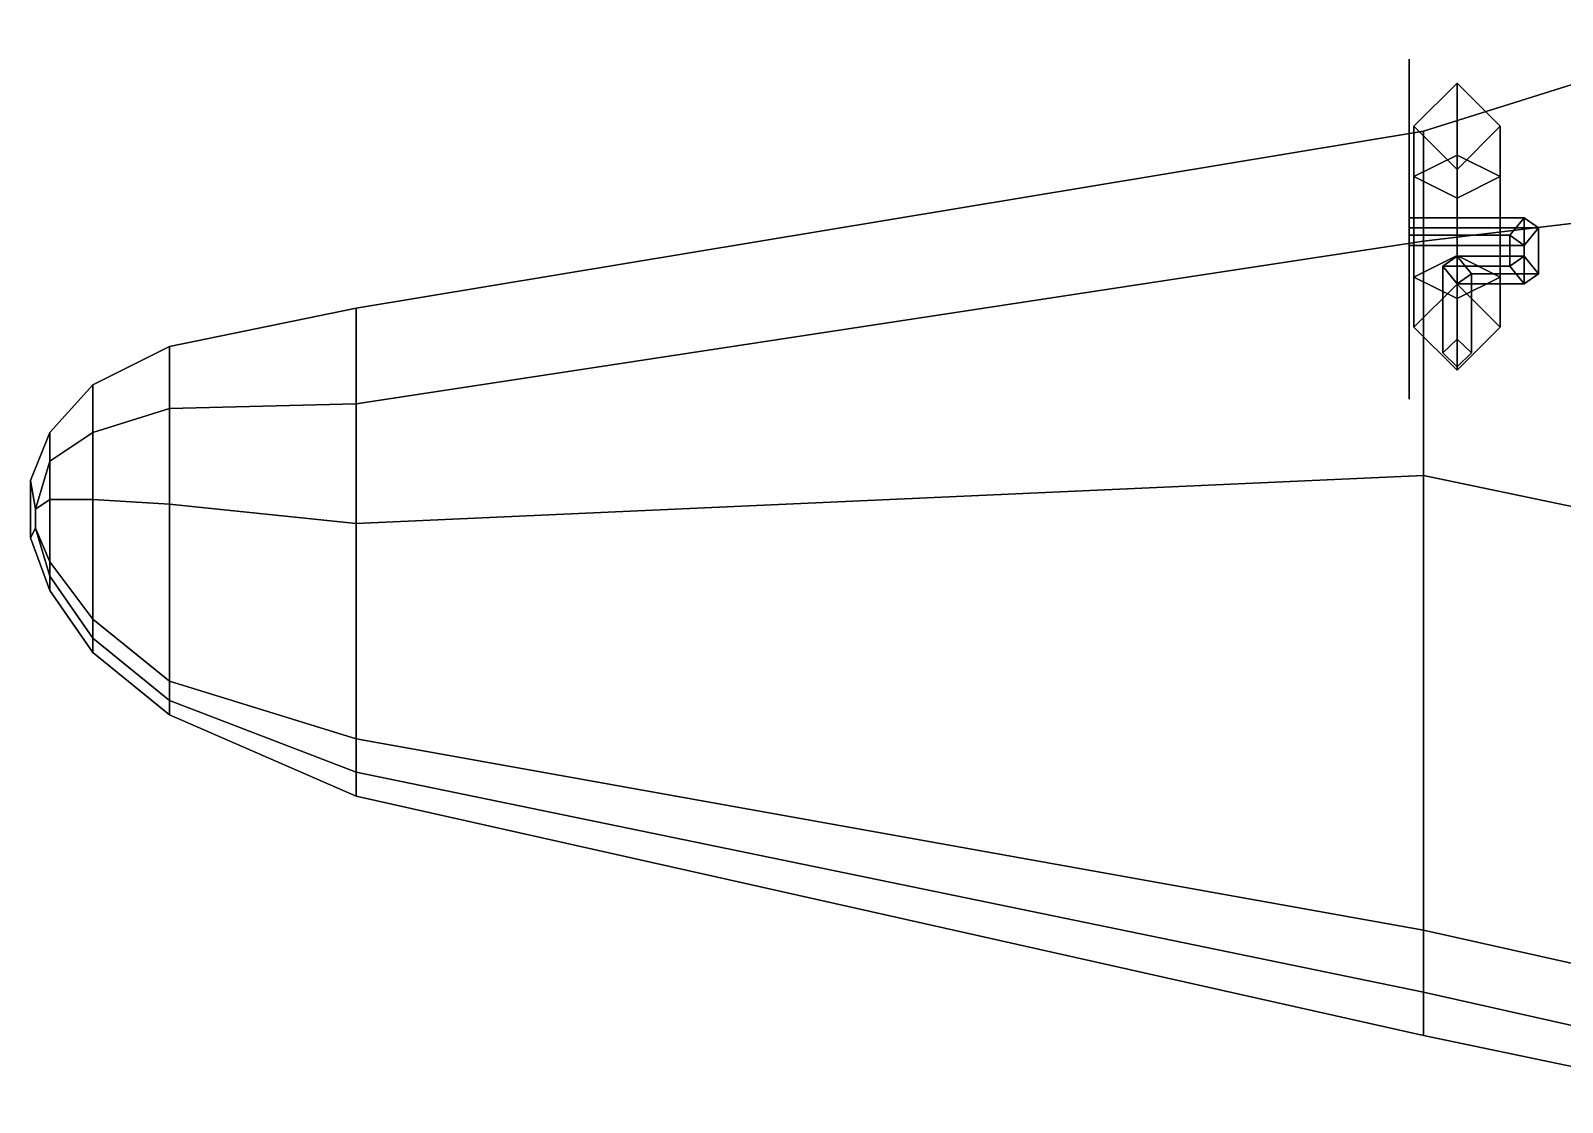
# Model space of a CAD drawing. Header units: millimetres. Extents: x -4.6 to 4.6, y -4.27 to 4.25.
# Drawn here: x -4.6 to -1.4, y 0.11 to 2.35 of the extents above; entities that cross this region are included whole.
import ezdxf

# ---------------------------------------------------------------- set-up
doc = ezdxf.new("R2010")
doc.units = ezdxf.units.MM
for name, color, linetype in [('shassis', 3, 'Continuous'), ('wheels', 2, 'Continuous'), ('wing2', 6, 'Continuous')]:
    doc.layers.add(name, color=color, linetype=linetype)

msp = doc.modelspace()

# ---------------------------------------------------------------- linework, layer by layer
at = {"layer": 'shassis'}
for points in [[(-1.72, 2.28, 0.39), (-1.72, 1.94, 0.18), (-1.72, 2.26, 0.18), (-1.72, 2.29, 0.32)], [(-1.72, 2.29, 0.32), (-1.72, 2.26, 0.18), (-1.72, 1.94, 0.18), (-1.72, 2.28, 0.39)], [(-1.72, 2.21, 0.5), (-1.72, 1.59, 0.27), (-1.72, 1.94, 0.18), (-1.72, 2.28, 0.39)], [(-1.72, 2.28, 0.39), (-1.72, 1.94, 0.18), (-1.72, 1.59, 0.27), (-1.72, 2.21, 0.5)], [(-1.72, 2.21, 0.5), (-1.72, 1.59, 0.27), (-1.72, 1.59, 0.62), (-1.72, 2.04, 0.62)], [(-1.72, 2.04, 0.62), (-1.72, 1.59, 0.62), (-1.72, 1.59, 0.27), (-1.72, 2.21, 0.5)], [(-1.72, 1.8, 1.29), (-1.72, 1.58, 1.29), (-1.72, 1.59, 0.62), (-1.72, 2.04, 0.62)], [(-1.72, 2.04, 0.62), (-1.72, 1.59, 0.62), (-1.72, 1.58, 1.29), (-1.72, 1.8, 1.29)], [(-1.72, 1.9378, 0.261), (-1.72, 1.959, 0.2978), (-1.48, 1.959, 0.2978), (-1.45, 1.9378, 0.261)], [(-1.72, 1.959, 0.2978), (-1.72, 1.9222, 0.319), (-1.51, 1.9222, 0.319), (-1.48, 1.959, 0.2978)], [(-1.48, 1.959, 0.2978), (-1.51, 1.9222, 0.319), (-1.51, 1.8575, 0.5605), (-1.48, 1.8787, 0.5972)], [(-1.45, 1.9378, 0.261), (-1.48, 1.959, 0.2978), (-1.48, 1.8787, 0.5972), (-1.45, 1.842, 0.6184)], [(-1.72, 1.901, 0.2822), (-1.72, 1.9378, 0.261), (-1.45, 1.9378, 0.261), (-1.48, 1.901, 0.2822)], [(-1.72, 1.9222, 0.319), (-1.72, 1.901, 0.2822), (-1.48, 1.901, 0.2822), (-1.51, 1.9222, 0.319)], [(-1.51, 1.9222, 0.319), (-1.48, 1.901, 0.2822), (-1.48, 1.8208, 0.5817), (-1.51, 1.8575, 0.5605)], [(-1.48, 1.901, 0.2822), (-1.45, 1.9378, 0.261), (-1.45, 1.842, 0.6184), (-1.48, 1.8208, 0.5817)], [(-1.65, 1.8575, 0.5605), (-1.62, 1.8787, 0.5972), (-1.48, 1.8787, 0.5972), (-1.51, 1.8575, 0.5605)], [(-1.62, 1.8787, 0.5972), (-1.65, 1.8575, 0.5605), (-1.65, 1.6764, 1.2366), (-1.62, 1.7053, 1.2444)], [(-1.62, 1.8208, 0.5817), (-1.65, 1.8575, 0.5605), (-1.51, 1.8575, 0.5605), (-1.48, 1.8208, 0.5817)], [(-1.65, 1.8575, 0.5605), (-1.62, 1.8208, 0.5817), (-1.62, 1.6474, 1.2288), (-1.65, 1.6764, 1.2366)], [(-1.62, 1.8787, 0.5972), (-1.59, 1.842, 0.6184), (-1.45, 1.842, 0.6184), (-1.48, 1.8787, 0.5972)], [(-1.59, 1.842, 0.6184), (-1.62, 1.8787, 0.5972), (-1.62, 1.7053, 1.2444), (-1.59, 1.6764, 1.2366)], [(-1.59, 1.842, 0.6184), (-1.62, 1.8208, 0.5817), (-1.48, 1.8208, 0.5817), (-1.45, 1.842, 0.6184)], [(-1.62, 1.8208, 0.5817), (-1.59, 1.842, 0.6184), (-1.59, 1.6764, 1.2366), (-1.62, 1.6474, 1.2288)]]:
    msp.add_3dface(points, dxfattribs=at)
at = {"layer": 'wheels'}
for points in [[(-1.62, 2.24, 0.29), (-1.71, 2.15, 0.29), (-1.71, 2.045, 0.4719), (-1.62, 2.09, 0.5498)], [(-1.62, 2.09, 0.0302), (-1.71, 2.045, 0.1081), (-1.71, 2.15, 0.29), (-1.62, 2.24, 0.29)], [(-1.53, 2.15, 0.29), (-1.62, 2.24, 0.29), (-1.62, 2.09, 0.5498), (-1.53, 2.045, 0.4719)], [(-1.53, 2.045, 0.1081), (-1.62, 2.09, 0.0302), (-1.62, 2.24, 0.29), (-1.53, 2.15, 0.29)], [(-1.71, 2.15, 0.29), (-1.62, 2.06, 0.29), (-1.62, 2, 0.3939), (-1.71, 2.045, 0.4719)], [(-1.71, 2.045, 0.1081), (-1.62, 2, 0.1861), (-1.62, 2.06, 0.29), (-1.71, 2.15, 0.29)], [(-1.62, 2.06, 0.29), (-1.53, 2.15, 0.29), (-1.53, 2.045, 0.4719), (-1.62, 2, 0.3939)], [(-1.62, 2, 0.1861), (-1.53, 2.045, 0.1081), (-1.53, 2.15, 0.29), (-1.62, 2.06, 0.29)], [(-1.62, 1.79, 0.0302), (-1.71, 1.835, 0.1081), (-1.71, 2.045, 0.1081), (-1.62, 2.09, 0.0302)], [(-1.62, 2.09, 0.5498), (-1.71, 2.045, 0.4719), (-1.71, 1.835, 0.4719), (-1.62, 1.79, 0.5498)], [(-1.53, 1.835, 0.1081), (-1.62, 1.79, 0.0302), (-1.62, 2.09, 0.0302), (-1.53, 2.045, 0.1081)], [(-1.53, 2.045, 0.4719), (-1.62, 2.09, 0.5498), (-1.62, 1.79, 0.5498), (-1.53, 1.835, 0.4719)], [(-1.62, 2.06, 0.29), (-1.62, 2, 0.3939), (-1.62, 1.88, 0.3939), (-1.62, 1.82, 0.29)], [(-1.62, 1.82, 0.29), (-1.62, 1.88, 0.3939), (-1.62, 2, 0.3939), (-1.62, 2.06, 0.29)], [(-1.62, 1.88, 0.1861), (-1.62, 1.82, 0.29), (-1.62, 2.06, 0.29), (-1.62, 2, 0.1861)], [(-1.62, 2, 0.1861), (-1.62, 2.06, 0.29), (-1.62, 1.82, 0.29), (-1.62, 1.88, 0.1861)], [(-1.71, 1.835, 0.1081), (-1.62, 1.88, 0.1861), (-1.62, 2, 0.1861), (-1.71, 2.045, 0.1081)], [(-1.71, 2.045, 0.4719), (-1.62, 2, 0.3939), (-1.62, 1.88, 0.3939), (-1.71, 1.835, 0.4719)], [(-1.62, 1.88, 0.1861), (-1.53, 1.835, 0.1081), (-1.53, 2.045, 0.1081), (-1.62, 2, 0.1861)], [(-1.62, 2, 0.3939), (-1.53, 2.045, 0.4719), (-1.53, 1.835, 0.4719), (-1.62, 1.88, 0.3939)], [(-1.71, 1.835, 0.4719), (-1.62, 1.88, 0.3939), (-1.62, 1.82, 0.29), (-1.71, 1.73, 0.29)], [(-1.71, 1.73, 0.29), (-1.62, 1.82, 0.29), (-1.62, 1.88, 0.1861), (-1.71, 1.835, 0.1081)], [(-1.62, 1.88, 0.3939), (-1.53, 1.835, 0.4719), (-1.53, 1.73, 0.29), (-1.62, 1.82, 0.29)], [(-1.62, 1.82, 0.29), (-1.53, 1.73, 0.29), (-1.53, 1.835, 0.1081), (-1.62, 1.88, 0.1861)], [(-1.62, 1.79, 0.5498), (-1.71, 1.835, 0.4719), (-1.71, 1.73, 0.29), (-1.62, 1.64, 0.29)], [(-1.62, 1.64, 0.29), (-1.71, 1.73, 0.29), (-1.71, 1.835, 0.1081), (-1.62, 1.79, 0.0302)], [(-1.53, 1.835, 0.4719), (-1.62, 1.79, 0.5498), (-1.62, 1.64, 0.29), (-1.53, 1.73, 0.29)], [(-1.53, 1.73, 0.29), (-1.62, 1.64, 0.29), (-1.62, 1.79, 0.0302), (-1.53, 1.835, 0.1081)]]:
    msp.add_3dface(points, dxfattribs=at)
at = {"layer": 'wing2'}
for points in [[(-1.02, 2.35, 1.21), (-1.69, 2.14, 1.28), (-1.69, 1.91, 1.21), (-1.02, 1.99, 1.13)], [(-1.02, 1.28, 1.42), (-1.69, 1.42, 1.45), (-1.69, 2.14, 1.28), (-1.02, 2.35, 1.21)], [(-1.69, 2.14, 1.28), (-3.92, 1.77, 1.49), (-3.92, 1.57, 1.45), (-1.69, 1.91, 1.21)], [(-1.69, 1.42, 1.45), (-3.92, 1.32, 1.56), (-3.92, 1.77, 1.49), (-1.69, 2.14, 1.28)], [(-1.69, 1.91, 1.21), (-1.69, 0.34, 1.21), (-1.02, 0.19, 1.13), (-1.02, 1.99, 1.13)], [(-3.92, 1.57, 1.45), (-3.92, 0.8, 1.45), (-1.69, 0.34, 1.21), (-1.69, 1.91, 1.21)], [(-3.92, 1.77, 1.49), (-4.31, 1.69, 1.53), (-4.31, 1.56, 1.5), (-3.92, 1.57, 1.45)], [(-3.92, 1.32, 1.56), (-4.31, 1.36, 1.57), (-4.31, 1.69, 1.53), (-3.92, 1.77, 1.49)], [(-4.31, 1.36, 1.57), (-4.47, 1.37, 1.58), (-4.47, 1.61, 1.55), (-4.31, 1.69, 1.53)], [(-4.31, 1.69, 1.53), (-4.47, 1.61, 1.55), (-4.47, 1.51, 1.52), (-4.31, 1.56, 1.5)], [(-4.47, 1.37, 1.58), (-4.56, 1.37, 1.58), (-4.56, 1.51, 1.56), (-4.47, 1.61, 1.55)], [(-4.47, 1.61, 1.55), (-4.56, 1.51, 1.56), (-4.56, 1.45, 1.53), (-4.47, 1.51, 1.52)], [(-4.31, 1.56, 1.5), (-4.31, 0.95, 1.5), (-3.92, 0.8, 1.45), (-3.92, 1.57, 1.45)], [(-4.47, 1.51, 1.52), (-4.47, 1.08, 1.52), (-4.31, 0.95, 1.5), (-4.31, 1.56, 1.5)], [(-4.56, 1.37, 1.58), (-4.59, 1.35, 1.58), (-4.6, 1.41, 1.56), (-4.56, 1.51, 1.56)], [(-4.56, 1.51, 1.56), (-4.6, 1.41, 1.56), (-4.59, 1.35, 1.54), (-4.56, 1.45, 1.53)], [(-4.56, 1.45, 1.53), (-4.56, 1.21, 1.53), (-4.47, 1.08, 1.52), (-4.47, 1.51, 1.52)], [(-4.59, 1.35, 1.54), (-4.59, 1.31, 1.54), (-4.56, 1.21, 1.53), (-4.56, 1.45, 1.53)], [(-4.59, 1.35, 1.58), (-4.59, 1.31, 1.58), (-4.6, 1.29, 1.56), (-4.6, 1.41, 1.56)], [(-4.6, 1.41, 1.56), (-4.6, 1.29, 1.56), (-4.59, 1.31, 1.54), (-4.59, 1.35, 1.54)], [(-1.69, 0.47, 1.45), (-3.92, 0.87, 1.56), (-3.92, 1.32, 1.56), (-1.69, 1.42, 1.45)], [(-1.02, 0.32, 1.42), (-1.69, 0.47, 1.45), (-1.69, 1.42, 1.45), (-1.02, 1.28, 1.42)], [(-4.56, 1.24, 1.58), (-4.59, 1.31, 1.58), (-4.59, 1.35, 1.58), (-4.56, 1.37, 1.58)], [(-4.47, 1.12, 1.58), (-4.56, 1.24, 1.58), (-4.56, 1.37, 1.58), (-4.47, 1.37, 1.58)], [(-4.31, 0.99, 1.57), (-4.47, 1.12, 1.58), (-4.47, 1.37, 1.58), (-4.31, 1.36, 1.57)], [(-3.92, 0.87, 1.56), (-4.31, 0.99, 1.57), (-4.31, 1.36, 1.57), (-3.92, 1.32, 1.56)], [(-4.56, 1.18, 1.56), (-4.6, 1.29, 1.56), (-4.59, 1.31, 1.58), (-4.56, 1.24, 1.58)], [(-4.56, 1.21, 1.53), (-4.59, 1.31, 1.54), (-4.6, 1.29, 1.56), (-4.56, 1.18, 1.56)], [(-4.47, 1.05, 1.55), (-4.56, 1.18, 1.56), (-4.56, 1.24, 1.58), (-4.47, 1.12, 1.58)], [(-4.47, 1.08, 1.52), (-4.56, 1.21, 1.53), (-4.56, 1.18, 1.56), (-4.47, 1.05, 1.55)], [(-4.31, 0.92, 1.53), (-4.47, 1.05, 1.55), (-4.47, 1.12, 1.58), (-4.31, 0.99, 1.57)], [(-4.31, 0.95, 1.5), (-4.47, 1.08, 1.52), (-4.47, 1.05, 1.55), (-4.31, 0.92, 1.53)], [(-3.92, 0.75, 1.49), (-4.31, 0.92, 1.53), (-4.31, 0.99, 1.57), (-3.92, 0.87, 1.56)], [(-3.92, 0.8, 1.45), (-4.31, 0.95, 1.5), (-4.31, 0.92, 1.53), (-3.92, 0.75, 1.49)], [(-1.69, 0.25, 1.28), (-3.92, 0.75, 1.49), (-3.92, 0.87, 1.56), (-1.69, 0.47, 1.45)], [(-1.69, 0.34, 1.21), (-3.92, 0.8, 1.45), (-3.92, 0.75, 1.49), (-1.69, 0.25, 1.28)], [(-1.02, 0.11, 1.21), (-1.69, 0.25, 1.28), (-1.69, 0.47, 1.45), (-1.02, 0.32, 1.42)], [(-1.02, 0.19, 1.13), (-1.69, 0.34, 1.21), (-1.69, 0.25, 1.28), (-1.02, 0.11, 1.21)]]:
    msp.add_3dface(points, dxfattribs=at)

doc.saveas('drawing.dxf')
